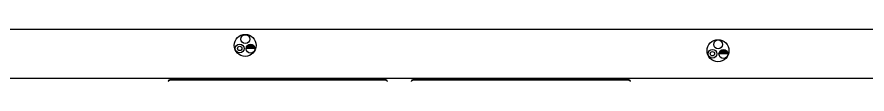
# Model space of a CAD drawing. Header units: metres. Extents: x -658 to -58, y -713 to -118.
# Drawn here: x -108.542 to -105.047, y -192.159 to -191.946 of the extents above; entities that cross this region are included whole.
import ezdxf

# ---------------------------------------------------------------- set-up
doc = ezdxf.new("R2010")
doc.units = ezdxf.units.M
doc.header["$LTSCALE"] = 100
doc.layers.add('plan', color=8, linetype='Continuous')
doc.layers.add('REF-PIPE', color=6, linetype='Continuous')

# ---------------------------------------------------------------- blocks, each defined once
blk = doc.blocks.new('Modern_Bed_13665 - Modern_Bed_13665-1077701-الدور الاول')
for p, q in [((-0.056, 0.8542), (-0.944, 0.8542)), ((-0.056, 0.8527), (-0.944, 0.8527)), ((0.944, 0.8542), (0.056, 0.8542)), ((0.944, 0.8527), (0.056, 0.8527))]:
    blk.add_line(p, q)
at = {"flags": 128}
for points in [[(-0.95, 0.8468), (-0.9498, 0.8484), (-0.9492, 0.8498), (-0.9482, 0.851), (-0.947, 0.8519), (-0.9456, 0.8525), (-0.944, 0.8527)], [(-0.056, 0.8527), (-0.0544, 0.8525), (-0.053, 0.8519), (-0.0518, 0.851), (-0.0508, 0.8498), (-0.0502, 0.8484), (-0.05, 0.8468)], [(0.05, 0.8468), (0.0502, 0.8484), (0.0508, 0.8498), (0.0518, 0.851), (0.053, 0.8519), (0.0544, 0.8525), (0.056, 0.8527)], [(0.944, 0.8527), (0.9456, 0.8525), (0.947, 0.8519), (0.9482, 0.851), (0.9492, 0.8498), (0.9498, 0.8484), (0.95, 0.8468)]]:
    blk.add_lwpolyline(points, dxfattribs=at)
for centre, start, end in [((-0.944, 0.8482), 90, 180), ((-0.056, 0.8482), 0, 90), ((0.056, 0.8482), 90, 180), ((0.944, 0.8482), 360, 90)]:
    blk.add_arc(centre, 0.006, start, end)
blk = doc.blocks.new('A$Cb06f5615')
at = {"layer": 'plan'}
for p, q in [((-34.2035, 19.3095), (-39.8035, 19.3095)), ((-39.6035, 19.1095), (-34.6035, 19.1095))]:
    blk.add_line(p, q, dxfattribs=at)
blk.add_blockref('Modern_Bed_13665 - Modern_Bed_13665-1077701-الدور الاول', (-37.5226, 18.2495), dxfattribs=at)
blk = doc.blocks.new('RP')
at = {"layer": 'REF-PIPE'}
blk.add_hatch(color=256, dxfattribs=at).paths.add_polyline_path([(0.35, -1.09, -1), (3.35, -1.15)])
blk.add_line((3.35, -1.15), (0.35, -1.09), dxfattribs=at)
for centre, radius in [((0, 0), 3.75), ((0.04, 2.16), 1.5), ((-1.89, -1.04), 1.5), ((1.85, -1.12), 1.5), ((-1.89, -1.04), 0.75)]:
    blk.add_circle(centre, radius, dxfattribs=at)

msp = doc.modelspace()

# ---------------------------------------------------------------- block references
at = {"layer": 'plan'}
msp.add_blockref('A$Cb06f5615', (-69.4477, -211.2557), dxfattribs=at)
at = {"layer": 'REF-PIPE', "ltscale": 3, "xscale": 0.012, "yscale": 0.012, "zscale": 0.012}
for p in [(-107.604, -192.0115), (-105.66, -192.0332)]:
    msp.add_blockref('RP', p, dxfattribs=at)

doc.saveas('drawing.dxf')
